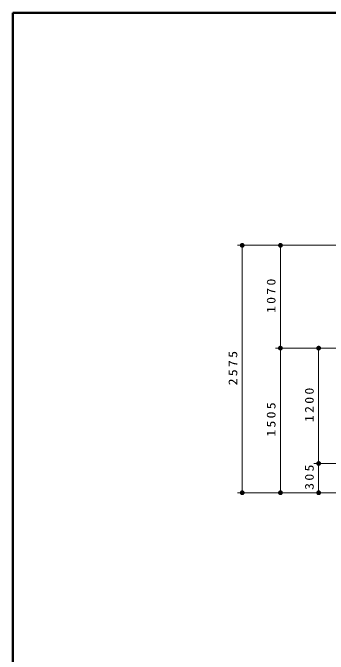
# Model space of a CAD drawing. Units: millimetres on the paper, scale 1:50. Extents: x -385 to 840, y 0 to 267.
# Drawn here: x 35 to 100.6, y 133.5 to 267 of the extents above; entities that cross this region are included whole.
import ezdxf

# ---------------------------------------------------------------- set-up
doc = ezdxf.new("R2010")
doc.units = ezdxf.units.MM
doc.layers.add('1_50', color=7, linetype='Continuous', lineweight=25)
doc.layers.add('LY_3', color=7, linetype='Continuous', lineweight=13)
doc.styles.add('ＭＳ ゴシック', font='')
doc.styles.get('ＭＳ ゴシック').set_extended_font_data('MS Gothic')

# ---------------------------------------------------------------- blocks, each defined once
blk = doc.blocks.new('filled_dot')
at = {"color": 0, "linetype": 'Continuous', "lineweight": -2, "const_width": 1.25}
blk.add_lwpolyline([(-0.625, 0, 1), (0.625, 0, 1)], format="xyb", close=True, dxfattribs=at)

msp = doc.modelspace()

# ---------------------------------------------------------------- linework, layer by layer
at = {"layer": '1_50', "lineweight": 13}
for p, q in [((117.951, 218.604), (81.699, 218.604)), ((82.699, 167.104), (82.699, 218.604)), ((90.646, 197.204), (90.646, 218.604)), ((117.951, 197.204), (89.646, 197.204)), ((90.646, 167.104), (90.646, 197.204)), ((98.594, 173.204), (98.594, 197.204)), ((117.951, 173.204), (97.594, 173.204)), ((98.594, 167.104), (98.594, 173.204)), ((109.556, 167.104), (81.699, 167.104))]:
    msp.add_line(p, q, dxfattribs=at)
at = {"layer": 'LY_3', "lineweight": 50}
for p, q in [((35, 267), (35, 0)), ((420, 267), (35, 267))]:
    msp.add_line(p, q, dxfattribs=at)

# ---------------------------------------------------------------- block references
at = {"layer": '1_50', "lineweight": 13, "xscale": 0.4, "yscale": 0.4}
for p, rotation in [((82.699, 218.604), 270), ((90.646, 218.604), 270), ((90.646, 197.204), 90), ((90.646, 197.204), 270), ((98.594, 197.204), 270), ((98.594, 173.204), 90), ((98.594, 173.204), 270), ((82.699, 167.104), 90), ((90.646, 167.104), 90), ((98.594, 167.104), 90)]:
    msp.add_blockref('filled_dot', p, dxfattribs=dict(at, rotation=rotation))

# ---------------------------------------------------------------- texts
at = {"layer": '1_50', "char_height": 1.833, "attachment_point": 8, "rotation": 90, "style": 'ＭＳ ゴシック'}
for s, insert in [('\\T1.33;\\W1.15;1070', (89.646, 208.325)), ('\\T1.33;\\W1.15;2575', (81.699, 193.271)), ('\\T1.33;\\W1.15;1200', (97.594, 185.625)), ('\\T1.33;\\W1.15;1505', (89.646, 182.577)), ('\\T1.33;\\W1.15;305', (97.594, 170.569))]:
    msp.add_mtext(s, dxfattribs=dict(at, insert=insert))

doc.saveas('drawing.dxf')
